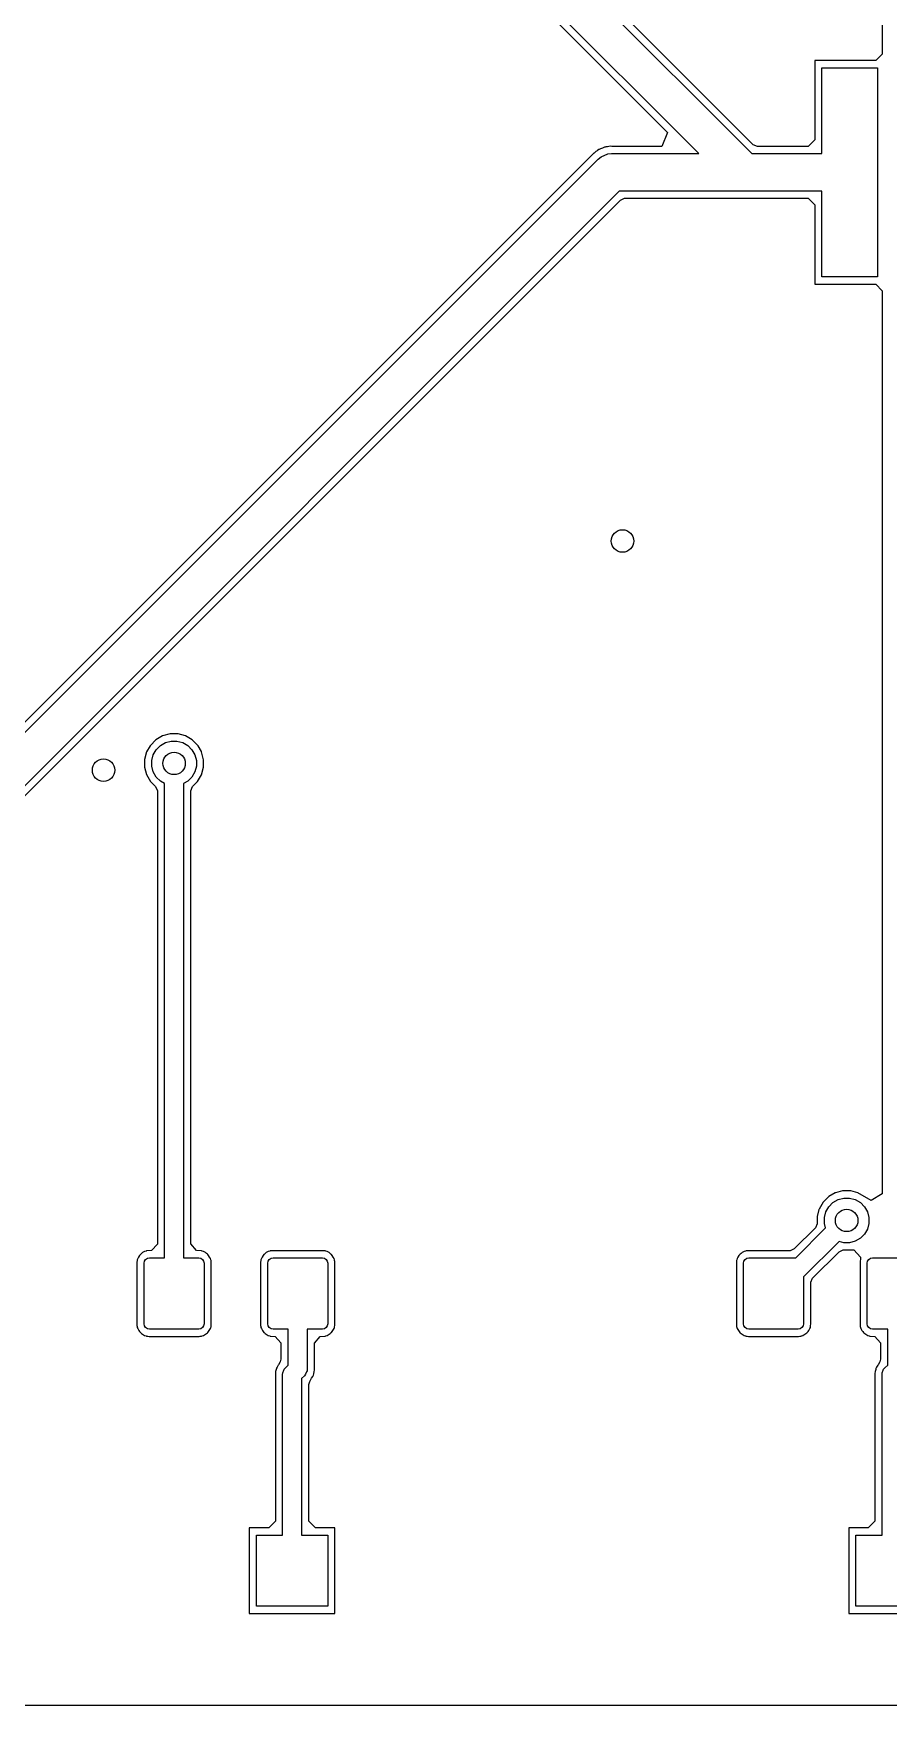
# Model space of a CAD drawing. Header units: inches. Extents: x 3.92 to 7.78, y -6.06 to -2.2.
# Drawn here: x 6.842 to 7.292, y -6.063 to -5.184 of the extents above; entities that cross this region are included whole.
import ezdxf

# ---------------------------------------------------------------- set-up
doc = ezdxf.new("R2010")
doc.units = ezdxf.units.IN
doc.header["$MEASUREMENT"] = 0
doc.layers.add('F.Cu', color=13, linetype='CONTINUOUS', true_color=0xc83434)

msp = doc.modelspace()

# ---------------------------------------------------------------- linework, layer by layer
at = {"layer": 'F.Cu', "linetype": 'CONTINUOUS'}
for p, q in [((6.9872, -5.01475), (7.21989, -5.24744)), ((7.22063, -5.24276), (6.99193, -5.01409)), ((7.19205, -5.24744), (6.9704, -5.02579)), ((6.96756, -5.02835), (7.17563, -5.23638)), ((7.28843, -5.15925), (7.28843, -5.19512)), ((7.28496, -5.19858), (7.25291, -5.19858)), ((7.25291, -5.19858), (7.25291, -5.2402)), ((7.28843, -5.19512), (7.28496, -5.19858)), ((7.25669, -5.24744), (7.25669, -5.20236)), ((7.25669, -5.20236), (7.28583, -5.20236)), ((7.28583, -5.20236), (7.28583, -5.3122)), ((7.17563, -5.23638), (7.1726, -5.24366)), ((7.13957, -5.24531), (7.13874, -5.24591)), ((7.13969, -5.24528), (7.13957, -5.24531)), ((7.14008, -5.24512), (7.13969, -5.24528)), ((7.14039, -5.24496), (7.14008, -5.24512)), ((7.14138, -5.24457), (7.14039, -5.24496)), ((7.14248, -5.24413), (7.14138, -5.24457)), ((7.14291, -5.24406), (7.14248, -5.24413)), ((7.14327, -5.24394), (7.14291, -5.24406)), ((7.14362, -5.24394), (7.14327, -5.24394)), ((7.14398, -5.2439), (7.14362, -5.24394)), ((7.14543, -5.24362), (7.14398, -5.2439)), ((7.14555, -5.24362), (7.14543, -5.24362)), ((7.14634, -5.24366), (7.14555, -5.24362)), ((7.1726, -5.24366), (7.14634, -5.24366)), ((7.2228, -5.24366), (7.22063, -5.24276)), ((7.24945, -5.24366), (7.2228, -5.24366)), ((7.25291, -5.2402), (7.24945, -5.24366)), ((7.13665, -5.24748), (6.59138, -5.7928)), ((6.59442, -5.79513), (7.13923, -5.25032)), ((7.13685, -5.24732), (7.13665, -5.24748)), ((7.13689, -5.24728), (7.13685, -5.24732)), ((7.1372, -5.24705), (7.13689, -5.24728)), ((7.13724, -5.24697), (7.1372, -5.24705)), ((7.13791, -5.24642), (7.13724, -5.24697)), ((7.13858, -5.24598), (7.13791, -5.24642)), ((7.13874, -5.24591), (7.13858, -5.24598)), ((7.13923, -5.25032), (7.14072, -5.2491)), ((7.14072, -5.2491), (7.14426, -5.24763)), ((7.14426, -5.24763), (7.14427, -5.24763)), ((7.14427, -5.24763), (7.14619, -5.24744)), ((7.14619, -5.24744), (7.19205, -5.24744)), ((7.21989, -5.24744), (7.24193, -5.24744)), ((7.24193, -5.24744), (7.25669, -5.24744)), ((7.15026, -5.26713), (6.61122, -5.80617)), ((6.61594, -5.80685), (7.15091, -5.27185)), ((7.21581, -5.26713), (7.15026, -5.26713)), ((7.15091, -5.27185), (7.15307, -5.27094)), ((7.15307, -5.27094), (7.24945, -5.27094)), ((7.24193, -5.26713), (7.21581, -5.26713)), ((7.25669, -5.26713), (7.24193, -5.26713)), ((7.24945, -5.27094), (7.25291, -5.27441)), ((7.25669, -5.3122), (7.25669, -5.26713)), ((7.25291, -5.27441), (7.25291, -5.31602)), ((7.28583, -5.3122), (7.25669, -5.3122)), ((7.25291, -5.31602), (7.28496, -5.31602)), ((7.28496, -5.31602), (7.28843, -5.31949)), ((7.28843, -5.31949), (7.28843, -5.79409)), ((6.91425, -5.5524), (6.91035, -5.55343)), ((6.91843, -5.5524), (6.91425, -5.5524)), ((6.92232, -5.55343), (6.91843, -5.5524)), ((6.90189, -5.56185), (6.90087, -5.56583)), ((6.90374, -5.55866), (6.90189, -5.56181)), ((6.90189, -5.56181), (6.90189, -5.56185)), ((6.9039, -5.55843), (6.90374, -5.55866)), ((6.90681, -5.55543), (6.9039, -5.55843)), ((6.90543, -5.56336), (6.90697, -5.56069)), ((6.91035, -5.55343), (6.90681, -5.55543)), ((6.90697, -5.56069), (6.90915, -5.55851)), ((6.90915, -5.55851), (6.91182, -5.55697)), ((6.91182, -5.55697), (6.9148, -5.55617)), ((6.9148, -5.55617), (6.91788, -5.55617)), ((6.91788, -5.55617), (6.92086, -5.55697)), ((6.92086, -5.55697), (6.92353, -5.55851)), ((6.92236, -5.55343), (6.92232, -5.55343)), ((6.92587, -5.55543), (6.92236, -5.55343)), ((6.92353, -5.55851), (6.92571, -5.56069)), ((6.92571, -5.56069), (6.92725, -5.56336)), ((6.92878, -5.55843), (6.92587, -5.55543)), ((6.92894, -5.55866), (6.92878, -5.55843)), ((6.93067, -5.56165), (6.92894, -5.55866)), ((6.93075, -5.56185), (6.93067, -5.56165)), ((6.93185, -5.56598), (6.93075, -5.56185)), ((6.90087, -5.56583), (6.90087, -5.56996)), ((6.90087, -5.56996), (6.90185, -5.57378)), ((6.90463, -5.56634), (6.90543, -5.56336)), ((6.90463, -5.56942), (6.90463, -5.56634)), ((6.90543, -5.5724), (6.90463, -5.56942)), ((6.92725, -5.56336), (6.92805, -5.56634)), ((6.92805, -5.56942), (6.92725, -5.5724)), ((6.92805, -5.56634), (6.92805, -5.56942)), ((6.93075, -5.57394), (6.93185, -5.5698)), ((6.93185, -5.5698), (6.93185, -5.56598)), ((6.90185, -5.57378), (6.90394, -5.5774)), ((6.90394, -5.5774), (6.90665, -5.58012)), ((6.90697, -5.57507), (6.90543, -5.5724)), ((6.90915, -5.57725), (6.90697, -5.57507)), ((6.91134, -5.57852), (6.90915, -5.57725)), ((6.91134, -5.82026), (6.91134, -5.57852)), ((6.92353, -5.57725), (6.92134, -5.57852)), ((6.92134, -5.57852), (6.92134, -5.82026)), ((6.92571, -5.57507), (6.92353, -5.57725)), ((6.92725, -5.5724), (6.92571, -5.57507)), ((6.92606, -5.58008), (6.92874, -5.5774)), ((6.92874, -5.5774), (6.93075, -5.57394)), ((6.90665, -5.58012), (6.90756, -5.58228)), ((6.90756, -5.58228), (6.90756, -5.82047)), ((6.92516, -5.58224), (6.92606, -5.58008)), ((6.92516, -5.82043), (6.92516, -5.58224)), ((7.2574, -5.79843), (7.2552, -5.80217)), ((7.2602, -5.79559), (7.2574, -5.79843)), ((7.26028, -5.79555), (7.2602, -5.79559)), ((7.26366, -5.79362), (7.26028, -5.79555)), ((7.26034, -5.80086), (7.26252, -5.79868)), ((7.26252, -5.79868), (7.26519, -5.79714)), ((7.26382, -5.79354), (7.26366, -5.79362)), ((7.26756, -5.79256), (7.26382, -5.79354)), ((7.26519, -5.79714), (7.26817, -5.79634)), ((7.27185, -5.79256), (7.26756, -5.79256)), ((7.26817, -5.79634), (7.27125, -5.79634)), ((7.27125, -5.79634), (7.27423, -5.79714)), ((7.27555, -5.79354), (7.27185, -5.79256)), ((7.27423, -5.79714), (7.2769, -5.79868)), ((7.28252, -5.79752), (7.27555, -5.79354)), ((7.2769, -5.79868), (7.27908, -5.80086)), ((7.28843, -5.79409), (7.28252, -5.79752)), ((7.25516, -5.80224), (7.25421, -5.80594)), ((7.25421, -5.80594), (7.25421, -5.80984)), ((7.2552, -5.80217), (7.25516, -5.80224)), ((7.258, -5.80651), (7.2588, -5.80353)), ((7.258, -5.80959), (7.258, -5.80651)), ((7.2588, -5.80353), (7.26034, -5.80086)), ((7.27908, -5.80086), (7.28062, -5.80353)), ((7.28062, -5.80353), (7.28142, -5.80651)), ((7.28142, -5.80651), (7.28142, -5.80959)), ((7.25331, -5.81201), (7.2422, -5.82307)), ((7.24293, -5.82776), (7.25865, -5.81203)), ((7.25421, -5.80984), (7.25331, -5.81201)), ((7.25865, -5.81203), (7.258, -5.80959)), ((7.27908, -5.81524), (7.2769, -5.81742)), ((7.28062, -5.81257), (7.27908, -5.81524)), ((7.28142, -5.80959), (7.28062, -5.81257)), ((6.89929, -5.82539), (6.89886, -5.82579)), ((6.89984, -5.825), (6.89929, -5.82539)), ((6.90087, -5.82441), (6.89984, -5.825)), ((6.90161, -5.82413), (6.90087, -5.82441)), ((6.90193, -5.82409), (6.90161, -5.82413)), ((6.90453, -5.82382), (6.90193, -5.82409)), ((6.90756, -5.82047), (6.90453, -5.82382)), ((6.91134, -5.82776), (6.91134, -5.82026)), ((6.92134, -5.82026), (6.92134, -5.82776)), ((6.92815, -5.82382), (6.92516, -5.82043)), ((6.93079, -5.82409), (6.92815, -5.82382)), ((6.93106, -5.82413), (6.93079, -5.82409)), ((6.93185, -5.82441), (6.93106, -5.82413)), ((6.93283, -5.825), (6.93181, -5.82441)), ((6.93181, -5.82441), (6.93185, -5.82441)), ((6.93339, -5.82539), (6.93283, -5.825)), ((6.93382, -5.82579), (6.93339, -5.82539)), ((6.96425, -5.82539), (6.96382, -5.82579)), ((6.9648, -5.825), (6.96425, -5.82539)), ((6.96583, -5.82441), (6.9648, -5.825)), ((6.96657, -5.82413), (6.96583, -5.82441)), ((6.96689, -5.82409), (6.96657, -5.82413)), ((6.96772, -5.82402), (6.96689, -5.82409)), ((6.96819, -5.82398), (6.96772, -5.82402)), ((6.99441, -5.82398), (6.96819, -5.82398)), ((6.99488, -5.82402), (6.99441, -5.82398)), ((6.99571, -5.82409), (6.99488, -5.82402)), ((6.99602, -5.82413), (6.99571, -5.82409)), ((6.99681, -5.82441), (6.99602, -5.82413)), ((6.9978, -5.825), (6.99677, -5.82441)), ((6.99677, -5.82441), (6.99681, -5.82441)), ((6.99835, -5.82539), (6.9978, -5.825)), ((6.99878, -5.82579), (6.99835, -5.82539)), ((7.21425, -5.82539), (7.21382, -5.82579)), ((7.2148, -5.825), (7.21425, -5.82539)), ((7.21583, -5.82441), (7.2148, -5.825)), ((7.21657, -5.82413), (7.21583, -5.82441)), ((7.21689, -5.82409), (7.21657, -5.82413)), ((7.21772, -5.82402), (7.21689, -5.82409)), ((7.21819, -5.82398), (7.21772, -5.82402)), ((7.24004, -5.82398), (7.21819, -5.82398)), ((7.2422, -5.82307), (7.24004, -5.82398)), ((7.26572, -5.8191), (7.24705, -5.83778)), ((7.25177, -5.83843), (7.26575, -5.82449)), ((7.26817, -5.81976), (7.26572, -5.8191)), ((7.26575, -5.82449), (7.26791, -5.82358)), ((7.26791, -5.82358), (7.27343, -5.82358)), ((7.27125, -5.81976), (7.26817, -5.81976)), ((7.27423, -5.81896), (7.27125, -5.81976)), ((7.27343, -5.82358), (7.27693, -5.82732)), ((7.2769, -5.81742), (7.27423, -5.81896)), ((6.89693, -5.82909), (6.89681, -5.83008)), ((6.89681, -5.83008), (6.89681, -5.86252)), ((6.89697, -5.82882), (6.89693, -5.82909)), ((6.89724, -5.82803), (6.89697, -5.82882)), ((6.89764, -5.82732), (6.89724, -5.82803)), ((6.89819, -5.8265), (6.89764, -5.82732)), ((6.89862, -5.82602), (6.89819, -5.8265)), ((6.89886, -5.82579), (6.89862, -5.82602)), ((6.90059, -5.83056), (6.9008, -5.82949)), ((6.90059, -5.86235), (6.90059, -5.83056)), ((6.9008, -5.82949), (6.90141, -5.82858)), ((6.90141, -5.82858), (6.90232, -5.82797)), ((6.90232, -5.82797), (6.90339, -5.82776)), ((6.90339, -5.82776), (6.91134, -5.82776)), ((6.92134, -5.82776), (6.92928, -5.82776)), ((6.92928, -5.82776), (6.93036, -5.82797)), ((6.93036, -5.82797), (6.93127, -5.82858)), ((6.93127, -5.82858), (6.93187, -5.82949)), ((6.93187, -5.82949), (6.93209, -5.83056)), ((6.93209, -5.83056), (6.93209, -5.86235)), ((6.93406, -5.82602), (6.93382, -5.82579)), ((6.93449, -5.8265), (6.93406, -5.82602)), ((6.93504, -5.82732), (6.93449, -5.8265)), ((6.93543, -5.82803), (6.93504, -5.82732)), ((6.93571, -5.82882), (6.93543, -5.82803)), ((6.93575, -5.82909), (6.93571, -5.82882)), ((6.93583, -5.82972), (6.93575, -5.82909)), ((6.93591, -5.83016), (6.93583, -5.82972)), ((6.93591, -5.86256), (6.93591, -5.83016)), ((6.96189, -5.82909), (6.96177, -5.83008)), ((6.96177, -5.83008), (6.96177, -5.86252)), ((6.96193, -5.82882), (6.96189, -5.82909)), ((6.9622, -5.82803), (6.96193, -5.82882)), ((6.9626, -5.82732), (6.9622, -5.82803)), ((6.96315, -5.8265), (6.9626, -5.82732)), ((6.96358, -5.82602), (6.96315, -5.8265)), ((6.96382, -5.82579), (6.96358, -5.82602)), ((6.96555, -5.83056), (6.96576, -5.82949)), ((6.96555, -5.86235), (6.96555, -5.83056)), ((6.96576, -5.82949), (6.96637, -5.82858)), ((6.96637, -5.82858), (6.96728, -5.82797)), ((6.96728, -5.82797), (6.96835, -5.82776)), ((6.96835, -5.82776), (6.99424, -5.82776)), ((6.99424, -5.82776), (6.99532, -5.82797)), ((6.99532, -5.82797), (6.99623, -5.82858)), ((6.99623, -5.82858), (6.99683, -5.82949)), ((6.99683, -5.82949), (6.99705, -5.83056)), ((6.99705, -5.83056), (6.99705, -5.86235)), ((6.99902, -5.82602), (6.99878, -5.82579)), ((6.99945, -5.8265), (6.99902, -5.82602)), ((7, -5.82732), (6.99945, -5.8265)), ((7.00039, -5.82803), (7, -5.82732)), ((7.00067, -5.82882), (7.00039, -5.82803)), ((7.00071, -5.82909), (7.00067, -5.82882)), ((7.00079, -5.82972), (7.00071, -5.82909)), ((7.00087, -5.83016), (7.00079, -5.82972)), ((7.00087, -5.86256), (7.00087, -5.83016)), ((7.21189, -5.82909), (7.21177, -5.83008)), ((7.21177, -5.83008), (7.21177, -5.86252)), ((7.21193, -5.82882), (7.21189, -5.82909)), ((7.2122, -5.82803), (7.21193, -5.82882)), ((7.2126, -5.82732), (7.2122, -5.82803)), ((7.21315, -5.8265), (7.2126, -5.82732)), ((7.21358, -5.82602), (7.21315, -5.8265)), ((7.21382, -5.82579), (7.21358, -5.82602)), ((7.21555, -5.83056), (7.21576, -5.82949)), ((7.21555, -5.86235), (7.21555, -5.83056)), ((7.21576, -5.82949), (7.21637, -5.82858)), ((7.21637, -5.82858), (7.21728, -5.82797)), ((7.21728, -5.82797), (7.21835, -5.82776)), ((7.21835, -5.82776), (7.24293, -5.82776)), ((7.27693, -5.82732), (7.27673, -5.83047)), ((7.27673, -5.83047), (7.27673, -5.86252)), ((7.28051, -5.83056), (7.28073, -5.82949)), ((7.28051, -5.86235), (7.28051, -5.83056)), ((7.28073, -5.82949), (7.28133, -5.82858)), ((7.28133, -5.82858), (7.28224, -5.82797)), ((7.28224, -5.82797), (7.28331, -5.82776)), ((7.28331, -5.82776), (7.3092, -5.82776)), ((7.24705, -5.83778), (7.24705, -5.86235)), ((7.25087, -5.84059), (7.25177, -5.83843)), ((7.25087, -5.86256), (7.25087, -5.84059)), ((6.89681, -5.86252), (6.89685, -5.86327)), ((6.89685, -5.86327), (6.89693, -5.86382)), ((6.89693, -5.86382), (6.89701, -5.86425)), ((6.89701, -5.86425), (6.89724, -5.86488)), ((6.89724, -5.86488), (6.89783, -5.86591)), ((6.89783, -5.86591), (6.89823, -5.86646)), ((6.89823, -5.86646), (6.89862, -5.86689)), ((6.89862, -5.86689), (6.89886, -5.86713)), ((6.89886, -5.86713), (6.89929, -5.86752)), ((6.89929, -5.86752), (6.89984, -5.86791)), ((6.89984, -5.86791), (6.90087, -5.8685)), ((6.9008, -5.86343), (6.90059, -5.86235)), ((6.90141, -5.86434), (6.9008, -5.86343)), ((6.90087, -5.8685), (6.90161, -5.86878)), ((6.90232, -5.86494), (6.90141, -5.86434)), ((6.90161, -5.86878), (6.90185, -5.86882)), ((6.90185, -5.86882), (6.90256, -5.8689)), ((6.90339, -5.86516), (6.90232, -5.86494)), ((6.90256, -5.8689), (6.90319, -5.86898)), ((6.90319, -5.86898), (6.92949, -5.86898)), ((6.92928, -5.86516), (6.90339, -5.86516)), ((6.93036, -5.86494), (6.92928, -5.86516)), ((6.92949, -5.86898), (6.93012, -5.8689)), ((6.93012, -5.8689), (6.93083, -5.86882)), ((6.93127, -5.86434), (6.93036, -5.86494)), ((6.93083, -5.86882), (6.93106, -5.86878)), ((6.93106, -5.86878), (6.93185, -5.8685)), ((6.93187, -5.86343), (6.93127, -5.86434)), ((6.93181, -5.8685), (6.93283, -5.86791)), ((6.93185, -5.8685), (6.93181, -5.8685)), ((6.93209, -5.86235), (6.93187, -5.86343)), ((6.93283, -5.86791), (6.93339, -5.86752)), ((6.93339, -5.86752), (6.93382, -5.86713)), ((6.93382, -5.86713), (6.93406, -5.86689)), ((6.93406, -5.86689), (6.93445, -5.86646)), ((6.93445, -5.86646), (6.93484, -5.86591)), ((6.93484, -5.86591), (6.93543, -5.86488)), ((6.93543, -5.86488), (6.93567, -5.86425)), ((6.93567, -5.86425), (6.93575, -5.8639)), ((6.93575, -5.8639), (6.93583, -5.86319)), ((6.93583, -5.86319), (6.93591, -5.86256)), ((6.96177, -5.86252), (6.96181, -5.86327)), ((6.96181, -5.86327), (6.96189, -5.86382)), ((6.96189, -5.86382), (6.96197, -5.86425)), ((6.96197, -5.86425), (6.9622, -5.86488)), ((6.9622, -5.86488), (6.9628, -5.86591)), ((6.9628, -5.86591), (6.96319, -5.86646)), ((6.96319, -5.86646), (6.96358, -5.86689)), ((6.96358, -5.86689), (6.96382, -5.86713)), ((6.96382, -5.86713), (6.96425, -5.86752)), ((6.96425, -5.86752), (6.9648, -5.86791)), ((6.9648, -5.86791), (6.96583, -5.8685)), ((6.96576, -5.86343), (6.96555, -5.86235)), ((6.96637, -5.86434), (6.96576, -5.86343)), ((6.96583, -5.8685), (6.96657, -5.86878)), ((6.96728, -5.86494), (6.96637, -5.86434)), ((6.96657, -5.86878), (6.96689, -5.86882)), ((6.96689, -5.86882), (6.96949, -5.86909)), ((6.96835, -5.86516), (6.96728, -5.86494)), ((6.9763, -5.86516), (6.96835, -5.86516)), ((6.96949, -5.86909), (6.97252, -5.87244)), ((6.9763, -5.88405), (6.9763, -5.86516)), ((6.99424, -5.86516), (6.9863, -5.86516)), ((6.9863, -5.86516), (6.9863, -5.88613)), ((6.99012, -5.87248), (6.99311, -5.86909)), ((6.99311, -5.86909), (6.99571, -5.86882)), ((6.99532, -5.86494), (6.99424, -5.86516)), ((6.99623, -5.86434), (6.99532, -5.86494)), ((6.99571, -5.86882), (6.99602, -5.86878)), ((6.99602, -5.86878), (6.99681, -5.8685)), ((6.99683, -5.86343), (6.99623, -5.86434)), ((6.99677, -5.8685), (6.9978, -5.86791)), ((6.99681, -5.8685), (6.99677, -5.8685)), ((6.99705, -5.86235), (6.99683, -5.86343)), ((6.9978, -5.86791), (6.99835, -5.86752)), ((6.99835, -5.86752), (6.99878, -5.86713)), ((6.99878, -5.86713), (6.99902, -5.86689)), ((6.99902, -5.86689), (6.99941, -5.86646)), ((6.99941, -5.86646), (6.9998, -5.86591)), ((6.9998, -5.86591), (7.00039, -5.86488)), ((7.00039, -5.86488), (7.00063, -5.86425)), ((7.00063, -5.86425), (7.00071, -5.8639)), ((7.00071, -5.8639), (7.00079, -5.86319)), ((7.00079, -5.86319), (7.00087, -5.86256)), ((7.21177, -5.86252), (7.21181, -5.86327)), ((7.21181, -5.86327), (7.21189, -5.86382)), ((7.21189, -5.86382), (7.21197, -5.86425)), ((7.21197, -5.86425), (7.2122, -5.86488)), ((7.2122, -5.86488), (7.2128, -5.86591)), ((7.2128, -5.86591), (7.21319, -5.86646)), ((7.21319, -5.86646), (7.21358, -5.86689)), ((7.21358, -5.86689), (7.21382, -5.86713)), ((7.21382, -5.86713), (7.21425, -5.86752)), ((7.21425, -5.86752), (7.2148, -5.86791)), ((7.2148, -5.86791), (7.21583, -5.8685)), ((7.21576, -5.86343), (7.21555, -5.86235)), ((7.21637, -5.86434), (7.21576, -5.86343)), ((7.21583, -5.8685), (7.21657, -5.86878)), ((7.21728, -5.86494), (7.21637, -5.86434)), ((7.21657, -5.86878), (7.21681, -5.86882)), ((7.21681, -5.86882), (7.21752, -5.8689)), ((7.21835, -5.86516), (7.21728, -5.86494)), ((7.21752, -5.8689), (7.21815, -5.86898)), ((7.21815, -5.86898), (7.24445, -5.86898)), ((7.24424, -5.86516), (7.21835, -5.86516)), ((7.24532, -5.86494), (7.24424, -5.86516)), ((7.24445, -5.86898), (7.24508, -5.8689)), ((7.24508, -5.8689), (7.24579, -5.86882)), ((7.24623, -5.86434), (7.24532, -5.86494)), ((7.24579, -5.86882), (7.24602, -5.86878)), ((7.24602, -5.86878), (7.24681, -5.8685)), ((7.24683, -5.86343), (7.24623, -5.86434)), ((7.24677, -5.8685), (7.2478, -5.86791)), ((7.24681, -5.8685), (7.24677, -5.8685)), ((7.24705, -5.86235), (7.24683, -5.86343)), ((7.2478, -5.86791), (7.24835, -5.86752)), ((7.24835, -5.86752), (7.24878, -5.86713)), ((7.24878, -5.86713), (7.24902, -5.86689)), ((7.24902, -5.86689), (7.24941, -5.86646)), ((7.24941, -5.86646), (7.2498, -5.86591)), ((7.2498, -5.86591), (7.25039, -5.86488)), ((7.25039, -5.86488), (7.25063, -5.86425)), ((7.25063, -5.86425), (7.25071, -5.8639)), ((7.25071, -5.8639), (7.25079, -5.86319)), ((7.25079, -5.86319), (7.25087, -5.86256)), ((7.27673, -5.86252), (7.27677, -5.86327)), ((7.27677, -5.86327), (7.27685, -5.86382)), ((7.27685, -5.86382), (7.27693, -5.86425)), ((7.27693, -5.86425), (7.27717, -5.86488)), ((7.27717, -5.86488), (7.27776, -5.86591)), ((7.27776, -5.86591), (7.27815, -5.86646)), ((7.27815, -5.86646), (7.27854, -5.86689)), ((7.27854, -5.86689), (7.27878, -5.86713)), ((7.27878, -5.86713), (7.27921, -5.86752)), ((7.27921, -5.86752), (7.27976, -5.86791)), ((7.27976, -5.86791), (7.28079, -5.8685)), ((7.28073, -5.86343), (7.28051, -5.86235)), ((7.28133, -5.86434), (7.28073, -5.86343)), ((7.28079, -5.8685), (7.28154, -5.86878)), ((7.28224, -5.86494), (7.28133, -5.86434)), ((7.28154, -5.86878), (7.28185, -5.86882)), ((7.28185, -5.86882), (7.28445, -5.86909)), ((7.28331, -5.86516), (7.28224, -5.86494)), ((7.29126, -5.86516), (7.28331, -5.86516)), ((7.28445, -5.86909), (7.28748, -5.87244)), ((7.29126, -5.88405), (7.29126, -5.86516)), ((6.97252, -5.87244), (6.97252, -5.88094)), ((6.99012, -5.88657), (6.99012, -5.87248)), ((7.28748, -5.87244), (7.28748, -5.88094)), ((6.96988, -5.88693), (6.96969, -5.88752)), ((6.97, -5.88646), (6.96988, -5.88693)), ((6.97008, -5.88591), (6.97, -5.88646)), ((6.97024, -5.88567), (6.97008, -5.88591)), ((6.97043, -5.88516), (6.97024, -5.88567)), ((6.9711, -5.88417), (6.97043, -5.88516)), ((6.97122, -5.88398), (6.9711, -5.88417)), ((6.97213, -5.88244), (6.97122, -5.88398)), ((6.97252, -5.88094), (6.97213, -5.88244)), ((6.97375, -5.88736), (6.97419, -5.8863)), ((6.97419, -5.8863), (6.97481, -5.88554)), ((6.97419, -5.8863), (6.97419, -5.8863)), ((6.97481, -5.88554), (6.9763, -5.88405)), ((6.9862, -5.8871), (6.98598, -5.88764)), ((6.9863, -5.88613), (6.9862, -5.8871)), ((6.9862, -5.8871), (6.9862, -5.8871)), ((6.99, -5.8874), (6.99004, -5.88681)), ((6.99004, -5.88681), (6.99012, -5.88657)), ((7.28484, -5.88693), (7.28465, -5.88752)), ((7.28496, -5.88646), (7.28484, -5.88693)), ((7.28504, -5.88591), (7.28496, -5.88646)), ((7.2852, -5.88567), (7.28504, -5.88591)), ((7.28539, -5.88516), (7.2852, -5.88567)), ((7.28606, -5.88417), (7.28539, -5.88516)), ((7.28618, -5.88398), (7.28606, -5.88417)), ((7.28709, -5.88244), (7.28618, -5.88398)), ((7.28748, -5.88094), (7.28709, -5.88244)), ((7.28871, -5.88736), (7.28915, -5.8863)), ((7.28915, -5.8863), (7.28977, -5.88554)), ((7.28915, -5.8863), (7.28915, -5.8863)), ((7.28977, -5.88554), (7.29126, -5.88405)), ((6.96961, -5.88866), (6.96957, -5.88898)), ((6.96957, -5.88898), (6.96957, -5.96618)), ((6.96969, -5.88752), (6.96961, -5.88854)), ((6.96961, -5.88854), (6.96961, -5.88866)), ((6.97335, -5.88908), (6.97344, -5.8881)), ((6.97335, -5.96593), (6.97335, -5.88908)), ((6.97344, -5.8881), (6.97364, -5.88764)), ((6.97364, -5.88764), (6.97375, -5.88736)), ((6.98483, -5.88966), (6.98335, -5.89115)), ((6.98335, -5.89115), (6.98335, -5.96593)), ((6.98546, -5.8889), (6.98483, -5.88966)), ((6.98598, -5.88764), (6.98546, -5.8889)), ((6.98546, -5.8889), (6.98546, -5.8889)), ((6.98717, -5.89421), (6.9876, -5.89268)), ((6.98717, -5.96618), (6.98717, -5.89421)), ((6.9876, -5.89268), (6.98843, -5.89122)), ((6.98843, -5.89122), (6.98854, -5.89102)), ((6.98854, -5.89102), (6.98921, -5.89012)), ((6.98921, -5.89008), (6.98941, -5.88957)), ((6.98921, -5.89012), (6.98921, -5.89008)), ((6.98941, -5.88957), (6.98953, -5.88937)), ((6.98953, -5.88937), (6.98969, -5.8887)), ((6.98969, -5.8887), (6.98972, -5.8885)), ((6.98972, -5.8885), (6.99, -5.88764)), ((6.99, -5.88764), (6.99, -5.8874)), ((7.28457, -5.88866), (7.28453, -5.88898)), ((7.28453, -5.88898), (7.28453, -5.96618)), ((7.28465, -5.88752), (7.28457, -5.88854)), ((7.28457, -5.88854), (7.28457, -5.88866)), ((7.28831, -5.88908), (7.2884, -5.8881)), ((7.28831, -5.96593), (7.28831, -5.88908)), ((7.2884, -5.8881), (7.2886, -5.88764)), ((7.2886, -5.88764), (7.28871, -5.88736)), ((6.96957, -5.96618), (6.9661, -5.96965)), ((6.97335, -5.97343), (6.97335, -5.96593)), ((6.98335, -5.96593), (6.98335, -5.97343)), ((6.99063, -5.96965), (6.98717, -5.96618)), ((7.28453, -5.96618), (7.28106, -5.96965)), ((7.28831, -5.97343), (7.28831, -5.96593)), ((6.9661, -5.96965), (6.95587, -5.96965)), ((6.95587, -5.96965), (6.95587, -6.01465)), ((6.95965, -6.01083), (6.95965, -5.97343)), ((6.95965, -5.97343), (6.97335, -5.97343)), ((6.98335, -5.97343), (6.99705, -5.97343)), ((7.00087, -5.96965), (6.99063, -5.96965)), ((6.99705, -5.97343), (6.99705, -6.01083)), ((7.00087, -6.01465), (7.00087, -5.96965)), ((7.28106, -5.96965), (7.27083, -5.96965)), ((7.27083, -5.96965), (7.27083, -6.01465)), ((7.27461, -6.01083), (7.27461, -5.97343)), ((7.27461, -5.97343), (7.28831, -5.97343)), ((6.95587, -6.01465), (7.00087, -6.01465)), ((6.99705, -6.01083), (6.95965, -6.01083)), ((7.27083, -6.01465), (7.31583, -6.01465)), ((7.31201, -6.01083), (7.27461, -6.01083)), ((7.73591, -6.06299), (3.95701, -6.06299))]:
    msp.add_line(p, q, dxfattribs=at)
at = {"layer": 'F.Cu'}
for centre in [(7.15198, -5.45103), (7.15198, -5.45103), (6.91634, -5.56788), (6.91634, -5.56788), (6.87931, -5.57144), (6.87931, -5.57144), (7.26971, -5.80805), (7.26971, -5.80805)]:
    msp.add_circle(centre, 0.00591, dxfattribs=at)

doc.saveas('drawing.dxf')
